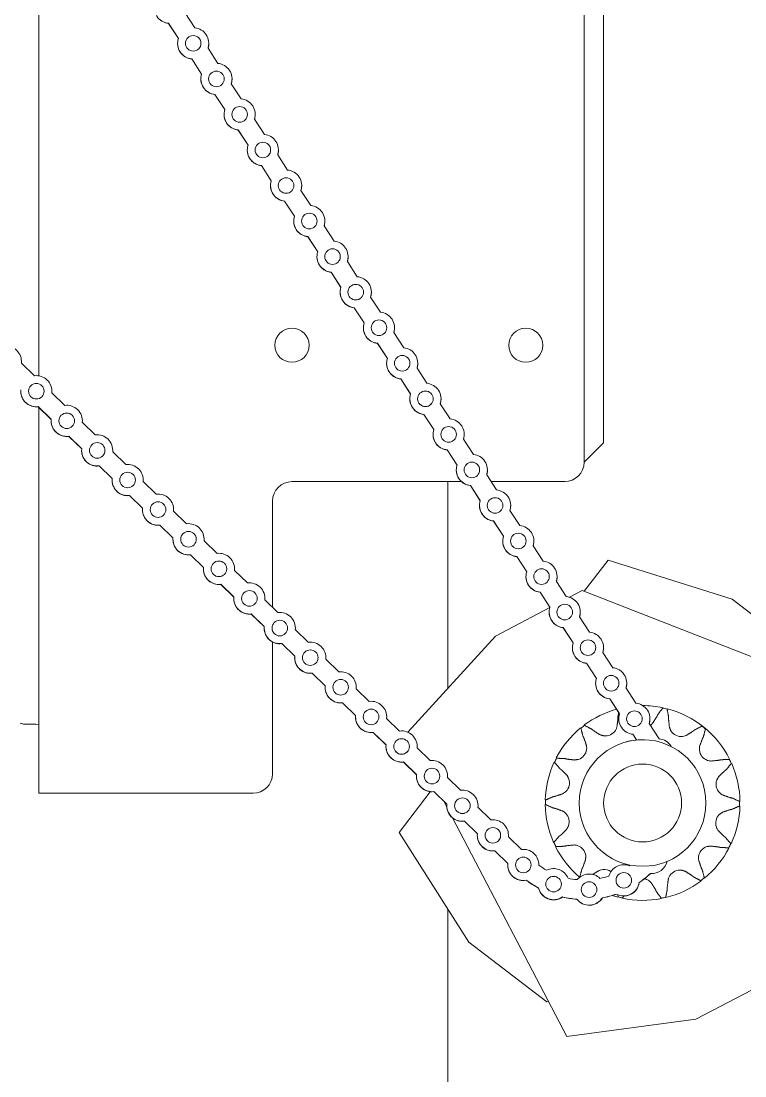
# Model space of a CAD drawing. Header units: inches. Extents: x 2.44 to 11.38, y 7.22 to 15.51.
# Drawn here: x 5.199 to 7.522, y 9.993 to 13.378 of the extents above; entities that cross this region are included whole.
import ezdxf

# ---------------------------------------------------------------- set-up
doc = ezdxf.new("R2010")
doc.units = ezdxf.units.IN
doc.header["$MEASUREMENT"] = 0

msp = doc.modelspace()

# ---------------------------------------------------------------- linework, layer by layer
at = {"color": 7, "linetype": 'Continuous', "lineweight": 15}
for p, q in [((7.0059, 14.08777), (7.0059, 11.96277)), ((7.0684, 12.02527), (7.0684, 14.02527)), ((7.0684, 12.02527), (7.0684, 14.02527)), ((5.2559, 12.23983), (5.2559, 13.97847)), ((5.75623, 13.35644), (5.72441, 13.40516)), ((5.70391, 13.32227), (5.67209, 13.37098)), ((5.67209, 13.37091), (5.67209, 13.37098)), ((5.70389, 13.32222), (5.67209, 13.37091)), ((5.70385, 13.32211), (5.67209, 13.37075)), ((5.70384, 13.32206), (5.67209, 13.37068)), ((5.83074, 13.24237), (5.79892, 13.29109)), ((5.77842, 13.20819), (5.74659, 13.25691)), ((5.74659, 13.25684), (5.74659, 13.25691)), ((5.7784, 13.20815), (5.74659, 13.25684)), ((5.77836, 13.20804), (5.74659, 13.25667)), ((5.77835, 13.20799), (5.74659, 13.25661)), ((5.90525, 13.1283), (5.87343, 13.17702)), ((5.85292, 13.09412), (5.8211, 13.14284)), ((5.8211, 13.14277), (5.8211, 13.14284)), ((5.85291, 13.09408), (5.8211, 13.14277)), ((5.85287, 13.09396), (5.8211, 13.1426)), ((5.85286, 13.09392), (5.8211, 13.14253)), ((5.97976, 13.01423), (5.94794, 13.06295)), ((5.92743, 12.98005), (5.89561, 13.02877)), ((5.89561, 13.0287), (5.89561, 13.02877)), ((5.92742, 12.98001), (5.89561, 13.0287)), ((5.92738, 12.97989), (5.89561, 13.02853)), ((5.92737, 12.97985), (5.89561, 13.02846)), ((6.05427, 12.90016), (6.02245, 12.94887)), ((6.00194, 12.86598), (5.97012, 12.9147)), ((5.97012, 12.91463), (5.97012, 12.9147)), ((6.00193, 12.86593), (5.97012, 12.91463)), ((6.00189, 12.86582), (5.97012, 12.91446)), ((6.00188, 12.86578), (5.97012, 12.91439)), ((6.12878, 12.78609), (6.09696, 12.8348)), ((6.07645, 12.75191), (6.04463, 12.80062)), ((6.04463, 12.80056), (6.04463, 12.80062)), ((6.07644, 12.75186), (6.04463, 12.80056)), ((6.0764, 12.75175), (6.04463, 12.80039)), ((6.07639, 12.75171), (6.04463, 12.80032)), ((6.20329, 12.67201), (6.17147, 12.72073)), ((6.15096, 12.63784), (6.11914, 12.68655)), ((6.11914, 12.68648), (6.11914, 12.68655)), ((6.15095, 12.63779), (6.11914, 12.68648)), ((6.15091, 12.63768), (6.11914, 12.68632)), ((6.1509, 12.63763), (6.11914, 12.68625)), ((6.2778, 12.55794), (6.24598, 12.60666)), ((6.22547, 12.52376), (6.19365, 12.57248)), ((6.19365, 12.57241), (6.19365, 12.57248)), ((6.22546, 12.52372), (6.19365, 12.57241)), ((6.22542, 12.52361), (6.19365, 12.57224)), ((6.22541, 12.52356), (6.19365, 12.57218)), ((6.35231, 12.44387), (6.32049, 12.49259)), ((6.29998, 12.40969), (6.26816, 12.45841)), ((6.26816, 12.45834), (6.26816, 12.45841)), ((6.29997, 12.40965), (6.26816, 12.45834)), ((6.29993, 12.40954), (6.26816, 12.45817)), ((6.29992, 12.40949), (6.26816, 12.45811)), ((6.42682, 12.3298), (6.395, 12.37852)), ((6.37449, 12.29562), (6.34267, 12.34434)), ((6.34267, 12.34427), (6.34267, 12.34434)), ((6.37448, 12.29558), (6.34267, 12.34427)), ((6.37444, 12.29546), (6.34267, 12.3441)), ((6.37442, 12.29542), (6.34267, 12.34403)), ((5.20014, 12.28065), (5.24185, 12.24007)), ((5.20017, 12.28062), (5.20037, 12.28516)), ((6.50133, 12.21573), (6.46951, 12.26444)), ((6.449, 12.18155), (6.41718, 12.23027)), ((6.41718, 12.2302), (6.41718, 12.23027)), ((6.44899, 12.18151), (6.41718, 12.2302)), ((6.44895, 12.18139), (6.41718, 12.23003)), ((6.44893, 12.18135), (6.41718, 12.22996)), ((5.2978, 12.18564), (5.33951, 12.14507)), ((5.29781, 12.1854), (5.29803, 12.19015)), ((5.25422, 12.14084), (5.29593, 12.10027)), ((5.25422, 12.14077), (5.25422, 12.14084)), ((5.25422, 12.14077), (5.29592, 12.10021)), ((5.25422, 12.14061), (5.2959, 12.10005)), ((5.25422, 12.14054), (5.2959, 12.09999)), ((5.2559, 10.90027), (5.2559, 12.1389)), ((6.57584, 12.10166), (6.54402, 12.15037)), ((5.39546, 12.09063), (5.43717, 12.05006)), ((5.39549, 12.09061), (5.39569, 12.09515)), ((6.52351, 12.06748), (6.49169, 12.11619)), ((6.49169, 12.11613), (6.49169, 12.11619)), ((6.52349, 12.06743), (6.49169, 12.11613)), ((6.52346, 12.06732), (6.49169, 12.11596)), ((6.52344, 12.06728), (6.49169, 12.11589)), ((6.5099, 12.08801), (6.5099, 12.08777)), ((5.35188, 12.04583), (5.39359, 12.00526)), ((5.35188, 12.04577), (5.35188, 12.04583)), ((5.35188, 12.04577), (5.39358, 12.0052)), ((5.35188, 12.0456), (5.39356, 12.00504)), ((5.35188, 12.04553), (5.39356, 12.00498)), ((6.65035, 11.98759), (6.61853, 12.0363)), ((7.0059, 11.96277), (7.0684, 12.02527)), ((7.0059, 11.96277), (7.0684, 12.02527)), ((5.49312, 11.99562), (5.53483, 11.95505)), ((5.49313, 11.99538), (5.49335, 12.00014)), ((6.59802, 11.95341), (6.5662, 12.00212)), ((6.5662, 12.00206), (6.5662, 12.00212)), ((6.598, 11.95336), (6.5662, 12.00206)), ((6.59797, 11.95325), (6.5662, 12.00189)), ((6.59795, 11.9532), (6.5662, 12.00182)), ((5.44954, 11.95083), (5.49124, 11.91025)), ((5.44954, 11.95076), (5.44954, 11.95083)), ((5.44954, 11.95076), (5.49124, 11.91019)), ((5.44954, 11.95059), (5.49122, 11.91003)), ((5.44954, 11.95052), (5.49122, 11.90997)), ((6.72485, 11.87351), (6.69303, 11.92223)), ((5.59078, 11.90062), (5.63249, 11.86004)), ((5.59081, 11.90059), (5.59101, 11.90513)), ((6.61217, 11.90027), (6.0684, 11.90027)), ((6.5684, 11.90027), (6.5684, 11.23747)), ((6.67253, 11.83934), (6.64071, 11.88805)), ((6.64071, 11.88798), (6.64071, 11.88805)), ((6.67251, 11.83929), (6.64071, 11.88798)), ((6.67248, 11.83918), (6.64071, 11.88782)), ((6.67246, 11.83913), (6.64071, 11.88775)), ((6.9434, 11.90027), (6.70738, 11.90027)), ((5.5472, 11.85582), (5.5889, 11.81524)), ((5.5472, 11.85575), (5.5472, 11.85582)), ((5.5472, 11.85575), (5.5889, 11.81518)), ((5.5472, 11.85558), (5.58888, 11.81503)), ((5.5472, 11.85551), (5.58888, 11.81496)), ((6.0059, 11.83777), (6.0059, 11.49676)), ((5.68844, 11.80561), (5.73015, 11.76503)), ((5.68847, 11.80558), (5.68867, 11.81012)), ((6.79936, 11.75944), (6.76754, 11.80816)), ((5.64486, 11.76081), (5.68656, 11.72023)), ((5.64486, 11.76074), (5.64486, 11.76081)), ((5.64486, 11.76074), (5.68656, 11.72017)), ((5.64486, 11.76057), (5.68654, 11.72002)), ((5.64486, 11.76051), (5.68654, 11.71996)), ((6.74704, 11.72526), (6.71522, 11.77398)), ((6.71522, 11.77391), (6.71522, 11.77398)), ((6.74702, 11.72522), (6.71522, 11.77391)), ((6.74699, 11.72511), (6.71522, 11.77374)), ((6.74697, 11.72506), (6.71522, 11.77368)), ((5.78613, 11.71057), (5.78633, 11.71511)), ((5.7861, 11.7106), (5.82781, 11.67002)), ((6.87387, 11.64537), (6.84205, 11.69409)), ((5.74252, 11.6658), (5.78422, 11.62523)), ((5.74252, 11.66573), (5.74252, 11.6658)), ((5.74252, 11.66573), (5.78422, 11.62516)), ((5.74252, 11.66557), (5.7842, 11.62501)), ((5.74252, 11.6655), (5.7842, 11.62495)), ((6.82155, 11.61119), (6.78973, 11.65991)), ((6.78973, 11.65984), (6.78973, 11.65991)), ((6.82153, 11.61115), (6.78973, 11.65984)), ((6.8215, 11.61104), (6.78973, 11.65967)), ((6.82148, 11.61099), (6.78973, 11.6596)), ((7.0826, 11.64851), (7.00582, 11.54848)), ((7.48094, 11.52286), (7.0826, 11.64851)), ((5.88376, 11.61559), (5.92547, 11.57502)), ((5.88379, 11.61557), (5.88399, 11.62011)), ((6.94838, 11.5313), (6.91656, 11.58002)), ((5.84018, 11.57079), (5.88188, 11.53022)), ((5.84018, 11.57073), (5.84018, 11.57079)), ((5.84018, 11.57073), (5.88188, 11.53016)), ((5.84018, 11.57056), (5.88186, 11.53)), ((5.84018, 11.57049), (5.88186, 11.52994)), ((6.89606, 11.49712), (6.86424, 11.54584)), ((6.86424, 11.54577), (6.86424, 11.54584)), ((6.89604, 11.49708), (6.86424, 11.54577)), ((6.89601, 11.49696), (6.86424, 11.5456)), ((6.89599, 11.49692), (6.86424, 11.54553)), ((6.99994, 11.55079), (6.95868, 11.52919)), ((7.6486, 11.29694), (6.99994, 11.55079)), ((5.98142, 11.52058), (6.02313, 11.48001)), ((5.98144, 11.52056), (5.98165, 11.5251)), ((7.73062, 11.33122), (7.48094, 11.52286)), ((5.93784, 11.47578), (5.97954, 11.43521)), ((5.93784, 11.47572), (5.93784, 11.47578)), ((5.93784, 11.47572), (5.97954, 11.43515)), ((5.93784, 11.47555), (5.97952, 11.43499)), ((5.93784, 11.47548), (5.97952, 11.43493)), ((6.89579, 11.49627), (6.72108, 11.40483)), ((7.02289, 11.41723), (6.99107, 11.46594)), ((6.07908, 11.42557), (6.12079, 11.385)), ((6.0791, 11.42555), (6.07931, 11.43009)), ((6.97057, 11.38305), (6.93875, 11.43177)), ((6.93875, 11.4317), (6.93875, 11.43177)), ((6.97055, 11.383), (6.93875, 11.4317)), ((6.97051, 11.38289), (6.93875, 11.43153)), ((6.9705, 11.38285), (6.93875, 11.43146)), ((6.0059, 11.38591), (6.0059, 10.96277)), ((6.0355, 11.38078), (6.0772, 11.3402)), ((6.0355, 11.38071), (6.0355, 11.38078)), ((6.0355, 11.38071), (6.0772, 11.34014)), ((6.0355, 11.38054), (6.07718, 11.33999)), ((6.0355, 11.38047), (6.07718, 11.33992)), ((6.72108, 11.40483), (6.43964, 11.09632)), ((7.0974, 11.30316), (7.06558, 11.35187)), ((6.17674, 11.33057), (6.21845, 11.28999)), ((6.17676, 11.33054), (6.17697, 11.33508)), ((7.04508, 11.26898), (7.01326, 11.31769)), ((7.01326, 11.31763), (7.01326, 11.31769)), ((7.04506, 11.26893), (7.01326, 11.31763)), ((7.04502, 11.26882), (7.01326, 11.31746)), ((7.04501, 11.26878), (7.01326, 11.31739)), ((6.13316, 11.28577), (6.17486, 11.24519)), ((6.13316, 11.2857), (6.13316, 11.28577)), ((6.13316, 11.2857), (6.17486, 11.24513)), ((6.13316, 11.28553), (6.17484, 11.24498)), ((6.13316, 11.28546), (6.17484, 11.24492)), ((6.27442, 11.23553), (6.27463, 11.24007)), ((7.17191, 11.18909), (7.14009, 11.2378)), ((6.2744, 11.23556), (6.31611, 11.19498)), ((7.11958, 11.15491), (7.08776, 11.20362)), ((7.08776, 11.20355), (7.08776, 11.20362)), ((7.11957, 11.15486), (7.08776, 11.20355)), ((6.23082, 11.19076), (6.27252, 11.15019)), ((6.23082, 11.19069), (6.23082, 11.19076)), ((6.23082, 11.19069), (6.27252, 11.15012)), ((6.23082, 11.19052), (6.2725, 11.14997)), ((6.23082, 11.19046), (6.2725, 11.14991)), ((7.11678, 11.15897), (7.08776, 11.20339)), ((7.11676, 11.15892), (7.08776, 11.20332)), ((6.37206, 11.14031), (6.37229, 11.14506)), ((6.37206, 11.14055), (6.41376, 11.09998)), ((7.24642, 11.07501), (7.2146, 11.12373)), ((6.32848, 11.09575), (6.37018, 11.05518)), ((6.32848, 11.09568), (6.32848, 11.09575)), ((6.32848, 11.09568), (6.37018, 11.05512)), ((6.32848, 11.09552), (6.37016, 11.05496)), ((6.32848, 11.09545), (6.37016, 11.0549)), ((7.17424, 11.07123), (7.16227, 11.08955)), ((7.16227, 11.08948), (7.16227, 11.08955)), ((7.1742, 11.07123), (7.16227, 11.08948)), ((6.46972, 11.04554), (6.51142, 11.00497)), ((6.46974, 11.04552), (6.46995, 11.05006)), ((6.42614, 11.00074), (6.46784, 10.96017)), ((6.42614, 11.00068), (6.42614, 11.00074)), ((6.42614, 11.00068), (6.46784, 10.96011)), ((6.42614, 11.00051), (6.46782, 10.95995)), ((6.42614, 11.00044), (6.46782, 10.95989)), ((6.56738, 10.95029), (6.56761, 10.95505)), ((6.56738, 10.95053), (6.60908, 10.90996)), ((5.4109, 10.90027), (5.2559, 10.90027)), ((5.9434, 10.90027), (5.4109, 10.90027)), ((6.5122, 10.90534), (6.41177, 10.77448)), ((6.5238, 10.90574), (6.5655, 10.86516)), ((6.5238, 10.90567), (6.5238, 10.90574)), ((6.5238, 10.90567), (6.5655, 10.8651)), ((6.5238, 10.9055), (6.56548, 10.86494)), ((6.5238, 10.90543), (6.56548, 10.86488)), ((6.55569, 10.8744), (6.56545, 10.85575)), ((6.66504, 10.85553), (6.70674, 10.81495)), ((6.66506, 10.8555), (6.66527, 10.86004)), ((6.58335, 10.82155), (6.9505, 10.12009)), ((6.62146, 10.81073), (6.66316, 10.77015)), ((6.62146, 10.81066), (6.62146, 10.81073)), ((6.62146, 10.81066), (6.66316, 10.77009)), ((6.62146, 10.81049), (6.66314, 10.76994)), ((6.62146, 10.81042), (6.66314, 10.76987)), ((6.41177, 10.77448), (6.63615, 10.42218)), ((6.76272, 10.76049), (6.76293, 10.76503)), ((6.7627, 10.76052), (6.8044, 10.71994)), ((6.71912, 10.71572), (6.76082, 10.67514)), ((6.71912, 10.71565), (6.71912, 10.71572)), ((6.71912, 10.71565), (6.76082, 10.67508)), ((6.71912, 10.71548), (6.7608, 10.67493)), ((6.71912, 10.71542), (6.7608, 10.67487)), ((6.86058, 10.66884), (6.86059, 10.67002)), ((7.15049, 10.66777), (7.1534, 10.66987)), ((7.22263, 10.66782), (7.22163, 10.66786)), ((7.2189, 10.64299), (7.2189, 10.64292)), ((6.82012, 10.62118), (6.82012, 10.62124)), ((6.85942, 10.59632), (6.85942, 10.59626)), ((7.18255, 10.61388), (7.18255, 10.61395)), ((6.9363, 10.56744), (6.9363, 10.56751)), ((6.9823, 10.56046), (6.9823, 10.56039)), ((7.06429, 10.56486), (7.06429, 10.56493)), ((7.11436, 10.56668), (7.09521, 10.57234)), ((7.10925, 10.57694), (7.10925, 10.57687)), ((6.5684, 10.52855), (6.5684, 9.71277)), ((6.63615, 10.42218), (6.88584, 10.23054)), ((7.3645, 10.17553), (7.64336, 10.32149)), ((6.88584, 10.23054), (6.89203, 10.2318)), ((6.9505, 10.12009), (7.3645, 10.17553))]:
    msp.add_line(p, q, dxfattribs=at)
at = {"color": 7, "linetype": 'Continuous', "lineweight": 15, "flags": 128}
for points in [[(5.80141, 13.30637), (5.79964, 13.29317), (5.79899, 13.29099)], [(5.87592, 13.1923), (5.87415, 13.1791), (5.87345, 13.17676)], [(5.95043, 13.07823), (5.94866, 13.06503), (5.94796, 13.06269)], [(6.02494, 12.96416), (6.02317, 12.95095), (6.02246, 12.94862)], [(6.09945, 12.85009), (6.09768, 12.83688), (6.09697, 12.83454)], [(6.17396, 12.73602), (6.17219, 12.72281), (6.17153, 12.72063)], [(6.24847, 12.62194), (6.2467, 12.60874), (6.24604, 12.60656)], [(6.32298, 12.50787), (6.3212, 12.49467), (6.32055, 12.49249)], [(6.39749, 12.3938), (6.39571, 12.3806), (6.39501, 12.37826)], [(6.472, 12.27973), (6.47022, 12.26653), (6.46952, 12.26419)], [(6.54651, 12.16566), (6.54473, 12.15245), (6.54408, 12.15027)], [(6.62102, 12.05159), (6.61924, 12.03838), (6.61859, 12.0362)], [(6.69553, 11.93751), (6.69375, 11.92431), (6.6931, 11.92213)], [(6.77004, 11.82344), (6.76826, 11.81024), (6.76761, 11.80806)], [(6.84455, 11.70937), (6.84277, 11.69617), (6.84207, 11.69383)], [(6.91906, 11.5953), (6.91728, 11.5821), (6.91658, 11.57976)], [(6.99356, 11.48123), (6.99179, 11.46802), (6.99109, 11.46569)], [(7.06807, 11.36716), (7.0663, 11.35395), (7.0656, 11.35161)], [(7.14258, 11.25309), (7.14081, 11.23988), (7.14016, 11.2377)], [(7.21709, 11.13901), (7.21532, 11.12581), (7.21467, 11.12363)], [(6.82012, 10.62101), (6.8419, 10.60618), (6.85942, 10.59609)], [(6.82012, 10.62094), (6.8419, 10.60611), (6.85942, 10.59602)], [(7.18255, 10.61371), (7.19154, 10.62009), (7.19943, 10.6261)], [(7.18255, 10.61364), (7.19154, 10.62002), (7.1995, 10.62609)], [(6.9363, 10.56727), (6.9683, 10.56163), (6.9823, 10.56022)], [(6.9363, 10.5672), (6.9683, 10.56156), (6.9823, 10.56016)]]:
    msp.add_lwpolyline(points, dxfattribs=at)
at = {"color": 7, "linetype": 'Continuous', "lineweight": 15}
for centre, radius in [((5.75141, 13.30671), 0.025), ((5.82592, 13.19264), 0.025), ((5.90043, 13.07857), 0.025), ((5.97494, 12.9645), 0.025), ((6.04945, 12.85042), 0.025), ((6.12396, 12.73635), 0.025), ((6.19847, 12.62228), 0.025), ((6.27298, 12.50821), 0.025), ((6.0684, 12.33777), 0.05469), ((6.0684, 12.33777), 0.05469), ((6.34749, 12.39414), 0.025), ((6.8184, 12.33777), 0.05469), ((6.8184, 12.33777), 0.05469), ((6.422, 12.28007), 0.025), ((5.24803, 12.19049), 0.025), ((6.49651, 12.166), 0.025), ((5.34569, 12.09548), 0.025), ((6.57102, 12.05192), 0.025), ((5.44335, 12.00048), 0.025), ((6.64553, 11.93785), 0.025), ((5.54101, 11.90547), 0.025), ((6.72004, 11.82378), 0.025), ((5.63867, 11.81046), 0.025), ((5.73633, 11.71545), 0.025), ((6.79455, 11.70971), 0.025), ((5.83399, 11.62044), 0.025), ((6.86905, 11.59564), 0.025), ((5.93165, 11.52543), 0.025), ((6.94356, 11.48157), 0.025), ((6.02931, 11.43043), 0.025), ((7.01807, 11.36749), 0.025), ((6.12697, 11.33542), 0.025), ((7.09258, 11.25342), 0.025), ((6.22463, 11.24041), 0.025), ((6.32229, 11.1454), 0.025), ((7.16709, 11.13935), 0.025), ((6.41995, 11.05039), 0.025), ((7.1934, 10.86902), 0.20313), ((6.51761, 10.95538), 0.025), ((7.1934, 10.86902), 0.125), ((7.1934, 10.86902), 0.125), ((6.61527, 10.86038), 0.025), ((6.71293, 10.76537), 0.025), ((6.81059, 10.67036), 0.025), ((6.90788, 10.60867), 0.025), ((7.13304, 10.62095), 0.025), ((7.02174, 10.59122), 0.025)]:
    msp.add_circle(centre, radius, dxfattribs=at)
for centre, radius, start, end in [((5.6769, 13.42075), 0.05, 161.83396, 264.46971), ((5.6769, 13.42045), 0.05, 219.47018, 264.65899), ((5.75141, 13.30668), 0.05, 341.83396, 84.46971), ((5.75141, 13.30668), 0.05, 161.83396, 264.46971), ((5.75141, 13.30637), 0.05, 180.00001, 219.47017), ((5.75141, 13.30668), 0.025, 180.00014, 359.99986), ((5.75141, 13.30637), 0.05, 219.47018, 264.65899), ((5.82592, 13.19261), 0.05, 341.83396, 84.46971), ((5.82592, 13.19261), 0.05, 161.83396, 264.46971), ((5.82592, 13.1923), 0.05, 180.00001, 219.47017), ((5.82592, 13.19261), 0.025, 180.00014, 359.99986), ((5.82592, 13.1923), 0.05, 219.47018, 264.65899), ((5.90043, 13.07853), 0.05, 341.83396, 84.46971), ((5.90043, 13.07853), 0.05, 161.83396, 264.46971), ((5.90043, 13.07823), 0.05, 180.00001, 219.47017), ((5.90043, 13.07853), 0.025, 180.00014, 359.99986), ((5.90043, 13.07823), 0.05, 219.47018, 264.65899), ((5.97494, 12.96446), 0.05, 341.83396, 84.46971), ((5.97494, 12.96446), 0.05, 161.83396, 264.46971), ((5.97494, 12.96416), 0.05, 180.00001, 219.47017), ((5.97494, 12.96446), 0.025, 180.00014, 359.99986), ((5.97494, 12.96416), 0.05, 219.47018, 264.65899), ((6.04945, 12.85039), 0.05, 341.83396, 84.46971), ((6.04945, 12.85039), 0.05, 161.83396, 264.46971), ((6.04945, 12.85009), 0.05, 180.00001, 219.47017), ((6.04945, 12.85039), 0.025, 180.00014, 359.99986), ((6.04945, 12.85009), 0.05, 219.47018, 264.65899), ((6.12396, 12.73632), 0.05, 341.83396, 84.46971), ((6.12396, 12.73632), 0.05, 161.83396, 264.46971), ((6.12396, 12.73602), 0.05, 180.00001, 219.47017), ((6.12396, 12.73632), 0.025, 180.00014, 359.99986), ((6.12396, 12.73602), 0.05, 219.47018, 264.65899), ((6.19847, 12.62225), 0.05, 341.83396, 84.46971), ((6.19847, 12.62225), 0.05, 161.83396, 264.46971), ((6.19847, 12.62194), 0.05, 180.00001, 219.47017), ((6.19847, 12.62225), 0.025, 180.00014, 359.99986), ((6.19847, 12.62194), 0.05, 219.47018, 264.65899), ((6.27298, 12.50818), 0.05, 341.83396, 84.46971), ((6.27298, 12.50818), 0.05, 161.83396, 264.46971), ((6.27298, 12.50787), 0.05, 180.00001, 219.47017), ((6.27298, 12.50818), 0.025, 180.00014, 359.99986), ((6.27298, 12.50787), 0.05, 219.47018, 264.65899), ((6.34749, 12.3941), 0.05, 341.83396, 84.46971), ((6.34749, 12.3941), 0.05, 161.83396, 264.46971), ((6.34749, 12.3938), 0.05, 180.00001, 219.47017), ((6.34749, 12.3941), 0.025, 180.00014, 359.99986), ((6.34749, 12.3938), 0.05, 219.47018, 264.65899), ((5.15037, 12.28547), 0.05, 354.47066, 97.10628), ((6.422, 12.28003), 0.05, 341.83396, 84.46971), ((6.422, 12.28003), 0.05, 161.83396, 264.46971), ((6.422, 12.27973), 0.05, 180.00001, 219.47017), ((6.422, 12.28003), 0.025, 180.00014, 359.99986), ((5.24803, 12.19046), 0.05, 354.47066, 97.10628), ((6.422, 12.27973), 0.05, 219.47018, 264.65899), ((5.24803, 12.19046), 0.05, 174.47066, 277.10628), ((5.24803, 12.19015), 0.05, 180.00012, 277.35442), ((5.24803, 12.19046), 0.025, 180.00015, 359.99985), ((6.49651, 12.16596), 0.05, 341.83396, 84.46971), ((6.49651, 12.16596), 0.05, 161.83396, 264.46971), ((6.49651, 12.16566), 0.05, 180.00001, 219.47017), ((6.49651, 12.16596), 0.025, 180.00014, 359.99986), ((5.34569, 12.09545), 0.05, 354.47066, 97.10628), ((6.49651, 12.16566), 0.05, 219.47018, 264.65899), ((5.34569, 12.09545), 0.05, 174.47066, 277.10628), ((5.34569, 12.09515), 0.05, 180.00012, 277.35442), ((5.34569, 12.09545), 0.025, 180.00015, 359.99985), ((6.57102, 12.05189), 0.05, 341.83396, 84.46971), ((5.44335, 12.00044), 0.05, 354.47066, 97.10628), ((6.57102, 12.05189), 0.05, 161.83396, 264.46971), ((6.57102, 12.05159), 0.05, 180.00001, 219.47017), ((6.57102, 12.05189), 0.025, 180.00014, 359.99986), ((6.57102, 12.05159), 0.05, 219.47018, 264.65899), ((5.44335, 12.00044), 0.05, 174.47066, 277.10628), ((5.44335, 12.00014), 0.05, 180.00012, 277.35442), ((5.44335, 12.00044), 0.025, 180.00015, 359.99985), ((6.64553, 11.93782), 0.05, 341.83396, 84.46971), ((5.54101, 11.90543), 0.05, 354.47066, 97.10628), ((6.64553, 11.93782), 0.05, 161.83396, 264.46971), ((6.9434, 11.96277), 0.0625, 270, 0), ((6.64553, 11.93751), 0.05, 180.00001, 219.47017), ((6.64553, 11.93782), 0.025, 180.00014, 359.99986), ((5.54101, 11.90543), 0.05, 174.47066, 277.10628), ((5.54101, 11.90513), 0.05, 180.00012, 277.10627), ((5.54101, 11.90543), 0.025, 180.00015, 359.99985), ((6.0684, 11.83777), 0.0625, 90, 180), ((6.64553, 11.93752), 0.05, 219.47018, 264.65899), ((5.63867, 11.81043), 0.05, 354.47066, 97.10628), ((6.72004, 11.82375), 0.05, 341.83396, 84.46971), ((5.63867, 11.81043), 0.05, 174.47066, 277.10628), ((6.72004, 11.82375), 0.05, 161.83396, 264.46971), ((6.72004, 11.82344), 0.05, 180.00001, 219.47017), ((6.72004, 11.82375), 0.025, 180.00014, 359.99986), ((5.63867, 11.81012), 0.05, 180.00012, 277.35442), ((5.63867, 11.81043), 0.025, 180.00015, 359.99985), ((6.72004, 11.82344), 0.05, 219.47018, 264.65899), ((5.73633, 11.71542), 0.05, 354.47066, 97.10628), ((6.79455, 11.70968), 0.05, 341.83396, 84.46971), ((5.73633, 11.71542), 0.05, 174.47066, 277.10628), ((5.73633, 11.71511), 0.05, 180.00012, 277.10627), ((5.73633, 11.71542), 0.025, 180.00015, 359.99985), ((6.79455, 11.70968), 0.05, 161.83396, 264.46971), ((6.79455, 11.70937), 0.05, 180.00001, 219.47017), ((6.79455, 11.70937), 0.05, 219.47018, 264.65899), ((6.79455, 11.70968), 0.025, 180.00014, 359.99986), ((5.83399, 11.62041), 0.05, 354.47066, 97.10628), ((6.86906, 11.5956), 0.05, 341.83396, 84.46971), ((5.83399, 11.62041), 0.05, 174.47066, 277.10628), ((5.83399, 11.62011), 0.05, 180.00012, 277.35442), ((5.83399, 11.62041), 0.025, 180.00015, 359.99985), ((6.86905, 11.5956), 0.05, 161.83396, 264.46971), ((6.86905, 11.5953), 0.05, 180.00001, 219.47017), ((6.86905, 11.5956), 0.025, 180.00014, 359.99986), ((5.93165, 11.5254), 0.05, 354.47066, 97.10628), ((6.86905, 11.5953), 0.05, 219.47018, 264.65899), ((5.93165, 11.5254), 0.05, 174.47066, 277.10628), ((5.93165, 11.5251), 0.05, 180.00012, 277.35442), ((5.93165, 11.5254), 0.025, 180.00015, 359.99985), ((6.94356, 11.48153), 0.05, 341.83396, 84.46971), ((6.02931, 11.43039), 0.05, 354.47066, 97.10628), ((6.94356, 11.48153), 0.05, 161.83396, 264.46971), ((6.94356, 11.48123), 0.05, 180.00001, 219.47017), ((6.94356, 11.48153), 0.025, 180.00014, 359.99986), ((6.94356, 11.48123), 0.05, 219.47018, 264.65899), ((6.02931, 11.43039), 0.05, 174.47066, 277.10628), ((6.02931, 11.43009), 0.05, 180.00012, 277.35442), ((6.02931, 11.43039), 0.025, 180.00015, 359.99985), ((7.01807, 11.36746), 0.05, 341.83396, 84.46971), ((6.12697, 11.33538), 0.05, 354.47066, 97.10628), ((7.01807, 11.36746), 0.05, 161.83396, 264.46971), ((6.12697, 11.33538), 0.05, 174.47066, 277.10628), ((7.01807, 11.36716), 0.05, 180.00001, 219.47017), ((7.01807, 11.36746), 0.025, 180.00014, 359.99986), ((6.12697, 11.33508), 0.05, 180.00012, 277.35442), ((6.12697, 11.33538), 0.025, 180.00015, 359.99985), ((7.01807, 11.36716), 0.05, 219.47018, 264.65899), ((6.22463, 11.24038), 0.05, 354.47066, 97.10628), ((7.09258, 11.25339), 0.05, 341.83396, 84.46971), ((6.22463, 11.24038), 0.05, 174.47066, 277.10628), ((6.22463, 11.24007), 0.05, 180.00012, 277.35442), ((6.22463, 11.24038), 0.025, 180.00015, 359.99985), ((7.09258, 11.25339), 0.05, 161.83396, 264.46971), ((7.09258, 11.25309), 0.05, 180.00001, 219.47017), ((7.09258, 11.25339), 0.025, 180.00014, 359.99986), ((7.09258, 11.25309), 0.05, 219.47018, 264.65899), ((6.32229, 11.14537), 0.05, 354.47066, 97.10628), ((7.1934, 10.86902), 0.3125, 105.5494, 126.77166), ((7.16709, 11.13932), 0.05, 341.83396, 84.46971), ((7.1934, 10.86902), 0.3125, 78.07688, 89.90618), ((7.1934, 10.86902), 0.31133, 75.37002, 78.04606), ((7.1934, 10.86902), 0.3125, 26.69772, 75.3446), ((6.32229, 11.14537), 0.05, 174.47066, 277.10628), ((6.32229, 11.14506), 0.05, 180.00012, 277.35442), ((6.32229, 11.14537), 0.025, 180.00015, 359.99985), ((7.16709, 11.13932), 0.05, 161.83396, 264.46971), ((7.16709, 11.13932), 0.025, 180.00014, 359.99986), ((5.22423, 8.02085), 3.10074, 89.41466, 90.14293), ((7.1934, 10.86902), 0.3125, 129.51718, 152.46576), ((7.1934, 10.86902), 0.31133, 126.79859, 129.47463), ((7.07346, 11.12299), 0.03882, 263.21964, 327.33929), ((7.1934, 10.86902), 0.31133, 49.65573, 52.33177), ((6.41995, 11.05036), 0.05, 354.47066, 97.10628), ((7.2416, 11.02525), 0.05, 30.21445, 84.46962), ((7.31719, 11.12114), 0.03882, 211.79107, 275.91071), ((6.41995, 11.05036), 0.05, 174.47066, 277.10628), ((6.41995, 11.05006), 0.05, 180.00012, 277.35442), ((6.41995, 11.05036), 0.025, 180.00015, 359.99985), ((6.97514, 11.0458), 0.03882, 288.93393, 353.05357), ((7.41432, 11.04246), 0.03882, 186.07679, 250.19643), ((6.51761, 10.95535), 0.05, 354.47066, 97.10628), ((7.1934, 10.86902), 0.31133, 152.51287, 155.18891), ((7.1934, 10.86902), 0.31133, 23.94144, 26.61748), ((7.1934, 10.86902), 0.3125, 155.20474, 178.18157), ((7.1934, 10.86902), 0.3125, 0.92459, 23.88653), ((5.9434, 10.96277), 0.0625, 270, 0), ((6.51761, 10.95535), 0.05, 174.47066, 277.10628), ((6.51761, 10.95505), 0.05, 180.00012, 277.35442), ((6.51761, 10.95535), 0.025, 180.00015, 359.99985), ((6.92005, 10.93359), 0.03882, 314.64821, 18.76786), ((7.4677, 10.92944), 0.03882, 160.3625, 224.48214), ((6.61527, 10.86034), 0.05, 354.47066, 97.10628), ((6.61527, 10.86034), 0.05, 174.47066, 277.10628), ((7.1934, 10.86902), 0.31133, 178.22716, 180.9032), ((7.1934, 10.86902), 0.31133, 358.22716, 0.9032), ((6.61527, 10.86004), 0.05, 180.00012, 277.35442), ((6.61527, 10.86034), 0.025, 180.00015, 359.99985), ((7.1934, 10.86902), 0.3125, 180.92164, 203.92278), ((6.91911, 10.8086), 0.03882, 340.3625, 44.48214), ((7.46675, 10.80444), 0.03882, 134.64821, 198.76786), ((7.1934, 10.86902), 0.3125, 335.19169, 358.18762), ((6.71293, 10.76533), 0.05, 354.47066, 97.10628), ((6.71293, 10.76533), 0.05, 174.47066, 277.10628), ((6.71293, 10.76503), 0.05, 180.00012, 277.35442), ((6.71293, 10.76533), 0.025, 180.00015, 359.99985), ((7.1934, 10.86902), 0.31133, 203.94144, 206.61748), ((6.97249, 10.69557), 0.03882, 6.07679, 70.19643), ((7.1934, 10.86902), 0.31133, 332.51287, 335.18891), ((6.81059, 10.67033), 0.05, 358.57269, 97.10627), ((7.1934, 10.86902), 0.3125, 206.6636, 229.59237), ((7.41166, 10.69223), 0.03882, 108.93393, 173.05357), ((7.1934, 10.86902), 0.3125, 309.51029, 332.46367), ((6.81059, 10.67033), 0.05, 174.47067, 280.98514), ((6.81059, 10.67002), 0.05, 180.00012, 280.98514), ((6.81059, 10.67033), 0.025, 180.00015, 359.99985), ((7.00645, 10.87165), 0.24963, 234.24181, 241.00178), ((7.13304, 10.62092), 0.05, 69.57257, 164.00399), ((7.22304, 10.69282), 0.05, 265.25828, 347.45207), ((6.90788, 10.60864), 0.05, 22.23941, 116.67079), ((7.02174, 10.59119), 0.05, 45.90604, 140.33734), ((7.00645, 10.87165), 0.24963, 281.575, 288.33496), ((7.06962, 10.61689), 0.03882, 55.52545, 95.91071), ((7.00645, 10.87165), 0.31212, 304.34665, 312.89654), ((7.00645, 10.87158), 0.31212, 304.34665, 312.89654), ((7.31334, 10.61504), 0.03882, 83.21964, 147.33929), ((7.1934, 10.86902), 0.31133, 306.79859, 309.47463), ((7.00645, 10.87165), 0.31213, 233.34685, 241.89673), ((7.00645, 10.87158), 0.31213, 233.34685, 241.89673), ((6.90788, 10.60834), 0.05, 193.93616, 305.00785), ((6.90788, 10.60864), 0.05, 194.25853, 304.65167), ((6.90788, 10.60864), 0.025, 180.00015, 359.99985), ((7.00645, 10.87165), 0.24963, 257.90842, 264.66838), ((7.13304, 10.62092), 0.025, 180.00015, 359.99985), ((7.13304, 10.62092), 0.05, 241.59169, 351.98488), ((7.13304, 10.62061), 0.05, 270.75272, 352.28672), ((7.19127, 10.58815), 0.03882, 57.50536, 78.11877), ((7.1934, 10.86902), 0.3125, 283.80951, 306.76264), ((7.00645, 10.87165), 0.31213, 257.01347, 265.56333), ((7.00645, 10.87158), 0.31213, 257.01347, 265.56333), ((7.02174, 10.59089), 0.05, 217.56083, 328.6773), ((7.02174, 10.59119), 0.05, 217.92516, 328.31822), ((7.02174, 10.59119), 0.025, 180.00015, 359.99985), ((7.00645, 10.87165), 0.31213, 280.68005, 289.22991), ((7.00645, 10.87158), 0.31213, 280.68005, 289.22991), ((7.00645, 10.87141), 0.31213, 280.68005, 289.22991), ((7.00645, 10.87135), 0.31213, 280.68005, 289.22991), ((7.1934, 10.86902), 0.31133, 255.37002, 258.04606), ((7.1934, 10.86902), 0.3125, 258.08586, 281.08102), ((7.1934, 10.86902), 0.31133, 281.0843, 283.76034)]:
    msp.add_arc(centre, radius, start, end, dxfattribs=at)
for points in [[(5.70141, 13.30668), (5.70141, 13.30637)], [(5.72641, 13.30671), (5.72641, 13.30668)], [(5.77641, 13.30668), (5.77641, 13.30671)], [(5.80141, 13.30637), (5.80141, 13.30668)], [(5.77592, 13.19261), (5.77592, 13.1923)], [(5.80092, 13.19264), (5.80092, 13.19261)], [(5.85092, 13.19261), (5.85092, 13.19264)], [(5.87592, 13.1923), (5.87592, 13.19261)], [(5.85043, 13.07853), (5.85043, 13.07823)], [(5.87543, 13.07857), (5.87543, 13.07853)], [(5.92543, 13.07853), (5.92543, 13.07857)], [(5.95043, 13.07823), (5.95043, 13.07853)], [(5.92494, 12.96446), (5.92494, 12.96416)], [(5.94994, 12.9645), (5.94994, 12.96446)], [(5.99994, 12.96446), (5.99994, 12.9645)], [(6.02494, 12.96416), (6.02494, 12.96446)], [(5.99945, 12.85039), (5.99945, 12.85009)], [(6.02445, 12.85042), (6.02445, 12.85039)], [(6.07445, 12.85039), (6.07445, 12.85042)], [(6.09945, 12.85009), (6.09945, 12.85039)], [(6.07396, 12.73632), (6.07396, 12.73602)], [(6.09896, 12.73635), (6.09896, 12.73632)], [(6.14896, 12.73632), (6.14896, 12.73635)], [(6.17396, 12.73602), (6.17396, 12.73632)], [(6.14847, 12.62225), (6.14847, 12.62194)], [(6.17347, 12.62228), (6.17347, 12.62225)], [(6.22347, 12.62225), (6.22347, 12.62228)], [(6.24847, 12.62194), (6.24847, 12.62225)], [(6.22298, 12.50818), (6.22298, 12.50787)], [(6.24798, 12.50821), (6.24798, 12.50818)], [(6.29798, 12.50818), (6.29798, 12.50821)], [(6.32298, 12.50787), (6.32298, 12.50818)], [(6.29749, 12.3941), (6.29749, 12.3938)], [(6.32249, 12.39414), (6.32249, 12.3941)], [(6.37249, 12.3941), (6.37249, 12.39414)], [(6.39749, 12.3938), (6.39749, 12.3941)], [(5.20037, 12.28516), (5.20037, 12.28547)], [(6.372, 12.28003), (6.372, 12.27973)], [(6.397, 12.28007), (6.397, 12.28003)], [(6.447, 12.28003), (6.447, 12.28007)], [(6.472, 12.27973), (6.472, 12.28003)], [(5.22303, 12.19049), (5.22303, 12.19046)], [(5.27303, 12.19046), (5.27303, 12.19049)], [(5.29803, 12.19015), (5.29803, 12.19046)], [(6.44651, 12.16596), (6.44651, 12.16566)], [(6.47151, 12.166), (6.47151, 12.16596)], [(6.52151, 12.16596), (6.52151, 12.166)], [(6.54651, 12.16566), (6.54651, 12.16596)], [(5.29569, 12.09545), (5.29569, 12.09515)], [(5.32069, 12.09548), (5.32069, 12.09545)], [(5.37069, 12.09545), (5.37069, 12.09548)], [(5.39569, 12.09515), (5.39569, 12.09545)], [(6.52102, 12.05189), (6.52102, 12.05159)], [(6.54602, 12.05192), (6.54602, 12.05189)], [(6.59602, 12.05189), (6.59602, 12.05192)], [(6.62102, 12.05159), (6.62102, 12.05189)], [(5.39335, 12.00044), (5.39335, 12.00014)], [(5.41835, 12.00048), (5.41835, 12.00044)], [(5.46835, 12.00044), (5.46835, 12.00048)], [(5.49335, 12.00014), (5.49335, 12.00044)], [(6.59553, 11.93782), (6.59553, 11.93751)], [(6.62053, 11.93785), (6.62053, 11.93782)], [(6.67053, 11.93782), (6.67053, 11.93785)], [(6.69553, 11.93751), (6.69553, 11.93782)], [(5.49101, 11.90543), (5.49101, 11.90513)], [(5.51601, 11.90547), (5.51601, 11.90543)], [(5.56601, 11.90543), (5.56601, 11.90547)], [(5.59101, 11.90513), (5.59101, 11.90543)], [(6.67004, 11.82375), (6.67004, 11.82344)], [(6.69504, 11.82378), (6.69504, 11.82375)], [(6.74504, 11.82375), (6.74504, 11.82378)], [(6.77004, 11.82344), (6.77004, 11.82375)], [(5.58867, 11.81043), (5.58867, 11.81012)], [(5.61367, 11.81046), (5.61367, 11.81043)], [(5.66367, 11.81043), (5.66367, 11.81046)], [(5.68867, 11.81012), (5.68867, 11.81043)], [(5.68633, 11.71542), (5.68633, 11.71511)], [(5.71133, 11.71545), (5.71133, 11.71542)], [(5.76133, 11.71542), (5.76133, 11.71545)], [(5.78633, 11.71511), (5.78633, 11.71542)], [(6.74455, 11.70968), (6.74455, 11.70937)], [(6.76955, 11.70971), (6.76955, 11.70968)], [(6.81955, 11.70968), (6.81955, 11.70971)], [(6.84455, 11.70937), (6.84455, 11.70968)], [(5.78399, 11.62041), (5.78399, 11.62011)], [(5.80899, 11.62044), (5.80899, 11.62041)], [(5.85899, 11.62041), (5.85899, 11.62044)], [(5.88399, 11.62011), (5.88399, 11.62041)], [(6.81906, 11.5956), (6.81906, 11.5953)], [(6.84406, 11.59564), (6.84406, 11.5956)], [(6.89406, 11.5956), (6.89406, 11.59564)], [(6.91906, 11.5953), (6.91906, 11.5956)], [(5.88165, 11.5254), (5.88165, 11.5251)], [(5.90665, 11.52543), (5.90665, 11.5254)], [(5.95665, 11.5254), (5.95665, 11.52543)], [(5.98165, 11.5251), (5.98165, 11.5254)], [(6.89356, 11.48153), (6.89356, 11.48123)], [(6.91856, 11.48157), (6.91856, 11.48153)], [(6.96856, 11.48153), (6.96856, 11.48157)], [(6.99356, 11.48123), (6.99356, 11.48153)], [(5.97931, 11.43039), (5.97931, 11.43009)], [(6.00431, 11.43043), (6.00431, 11.43039)], [(6.05431, 11.43039), (6.05431, 11.43043)], [(6.07931, 11.43009), (6.07931, 11.43039)], [(6.96807, 11.36746), (6.96807, 11.36716)], [(6.99307, 11.36749), (6.99307, 11.36746)], [(7.04307, 11.36746), (7.04307, 11.36749)], [(7.06807, 11.36716), (7.06807, 11.36746)], [(6.07697, 11.33538), (6.07697, 11.33508)], [(6.10197, 11.33542), (6.10197, 11.33538)], [(6.15197, 11.33538), (6.15197, 11.33542)], [(6.17697, 11.33508), (6.17697, 11.33538)], [(6.17463, 11.24038), (6.17463, 11.24007)], [(6.19963, 11.24041), (6.19963, 11.24038)], [(6.24963, 11.24038), (6.24963, 11.24041)], [(6.27463, 11.24007), (6.27463, 11.24038)], [(7.04258, 11.25339), (7.04258, 11.25309)], [(7.06758, 11.25342), (7.06758, 11.25339)], [(7.11758, 11.25339), (7.11758, 11.25342)], [(7.14258, 11.25309), (7.14258, 11.25339)], [(7.24215, 11.15301), (7.25789, 11.17359)], [(7.27204, 11.17025), (7.2769, 11.1448)], [(6.27229, 11.14537), (6.27229, 11.14506)], [(6.29729, 11.1454), (6.29729, 11.14537)], [(6.34729, 11.14537), (6.34729, 11.1454)], [(6.37229, 11.14506), (6.37229, 11.14537)], [(7.11112, 11.1136), (7.1141, 11.13779)], [(7.1141, 11.14604), (7.1168, 11.1591)], [(7.1141, 11.13779), (7.1141, 11.14604)], [(7.11709, 11.13932), (7.11709, 11.13922)], [(7.14209, 11.13935), (7.14209, 11.13932)], [(7.19209, 11.13932), (7.19209, 11.13935)], [(7.21709, 11.13901), (7.21709, 11.13932)], [(7.22539, 11.12507), (7.23857, 11.14558)], [(7.23857, 11.14558), (7.24215, 11.15301)], [(7.2769, 11.1448), (7.27678, 11.13656)], [(7.27678, 11.13656), (7.27939, 11.11232)], [(7.00176, 11.08419), (6.99548, 11.10933)], [(7.00691, 11.11831), (7.02985, 11.10625)], [(7.02985, 11.10625), (7.03622, 11.10101)], [(7.27939, 11.11232), (7.28419, 11.10069)], [(7.35409, 11.0986), (7.36054, 11.10374)], [(7.36054, 11.10374), (7.38365, 11.11545)], [(7.39495, 11.1063), (7.38829, 11.08126)], [(7.00533, 11.07676), (7.00176, 11.08419)], [(7.01315, 11.05367), (7.00533, 11.07676)], [(7.03622, 11.10101), (7.05679, 11.08794)], [(7.05679, 11.08794), (7.06888, 11.08445)], [(7.33332, 11.08584), (7.35409, 11.0986)], [(7.3846, 11.07389), (7.37644, 11.05092)], [(7.38829, 11.08126), (7.3846, 11.07389)], [(6.36995, 11.05036), (6.36995, 11.05006)], [(6.39495, 11.05039), (6.39495, 11.05036)], [(6.44495, 11.05036), (6.44495, 11.05039)], [(6.46995, 11.05006), (6.46995, 11.05036)], [(7.37644, 11.05092), (7.37572, 11.03836)], [(6.91722, 11.01271), (6.94311, 11.01179)], [(6.94311, 11.01179), (6.95112, 11.00983)], [(6.95112, 11.00983), (6.97533, 11.00698)], [(6.97533, 11.00698), (6.98774, 11.00908)], [(7.41354, 11.00366), (7.43779, 11.00614)], [(7.43779, 11.00614), (7.44583, 11.00798)], [(7.44583, 11.00798), (7.47174, 11.0085)], [(6.92737, 10.97973), (6.91081, 10.99966)], [(6.93382, 10.97459), (6.92737, 10.97973)], [(6.95088, 10.95718), (6.93382, 10.97459)], [(7.45456, 10.97064), (7.43723, 10.95349)], [(7.46108, 10.97568), (7.45456, 10.97064)], [(7.47795, 10.99535), (7.46108, 10.97568)], [(6.46761, 10.95535), (6.46761, 10.95505)], [(6.49261, 10.95538), (6.49261, 10.95535)], [(6.54261, 10.95535), (6.54261, 10.95538)], [(6.56761, 10.95505), (6.56761, 10.95535)], [(7.43723, 10.95349), (7.43114, 10.94248)], [(6.93707, 10.8987), (6.94733, 10.90598)], [(6.88222, 10.87865), (6.90595, 10.88905)], [(6.90595, 10.88905), (6.91402, 10.89077)], [(6.91402, 10.89077), (6.93707, 10.8987)], [(7.45016, 10.89481), (7.47309, 10.88652)], [(7.47309, 10.88652), (7.48113, 10.88469)], [(7.48113, 10.88469), (7.50469, 10.87392)], [(6.56527, 10.86034), (6.56527, 10.86004)], [(6.59027, 10.86038), (6.59027, 10.86034)], [(6.64027, 10.86034), (6.64027, 10.86038)], [(6.66527, 10.86004), (6.66527, 10.86034)], [(6.90568, 10.85334), (6.88211, 10.86411)], [(6.91372, 10.85151), (6.90568, 10.85334)], [(6.93665, 10.84322), (6.91372, 10.85151)], [(7.44974, 10.83933), (7.43947, 10.83205)], [(7.47279, 10.84726), (7.44974, 10.83933)], [(7.48085, 10.84898), (7.47279, 10.84726)], [(7.50458, 10.85938), (7.48085, 10.84898)], [(6.66293, 10.76533), (6.66293, 10.76503)], [(6.68793, 10.76537), (6.68793, 10.76533)], [(6.73793, 10.76533), (6.73793, 10.76537)], [(6.76293, 10.76503), (6.76293, 10.76533)], [(6.92572, 10.76235), (6.93225, 10.76739)], [(6.93225, 10.76739), (6.94957, 10.78454)], [(6.94957, 10.78454), (6.95566, 10.79555)], [(7.43592, 10.78085), (7.45299, 10.76344)], [(6.90886, 10.74268), (6.92572, 10.76235)], [(6.94097, 10.73006), (6.91507, 10.72953)], [(6.94901, 10.73189), (6.94097, 10.73006)], [(6.97326, 10.73437), (6.94901, 10.73189)], [(7.41147, 10.73105), (7.39907, 10.72895)], [(7.43568, 10.7282), (7.41147, 10.73105)], [(7.45299, 10.76344), (7.45943, 10.7583)], [(7.45943, 10.7583), (7.476, 10.73837)], [(7.01037, 10.68711), (7.01108, 10.69967)], [(7.44369, 10.72624), (7.43568, 10.7282)], [(7.46959, 10.72532), (7.44369, 10.72624)], [(6.76059, 10.67033), (6.76059, 10.67002)], [(6.78559, 10.67036), (6.78559, 10.67033)], [(6.83559, 10.67033), (6.83559, 10.67036)], [(6.86059, 10.67002), (6.86059, 10.67033)], [(6.99851, 10.65677), (7.0022, 10.66414)], [(7.0022, 10.66414), (7.01037, 10.68711)], [(7.37365, 10.68436), (7.38147, 10.66127)], [(6.99185, 10.63173), (6.99851, 10.65677)], [(7.05348, 10.65219), (7.03271, 10.63943)], [(7.33002, 10.65009), (7.31793, 10.65359)], [(7.35059, 10.63702), (7.33002, 10.65009)], [(7.35696, 10.63178), (7.35059, 10.63702)], [(7.37989, 10.61972), (7.35696, 10.63178)], [(7.38147, 10.66127), (7.38505, 10.65384)], [(7.38505, 10.65384), (7.39133, 10.6287)], [(6.88288, 10.60867), (6.88288, 10.60864)], [(6.93288, 10.60864), (6.93288, 10.60867)], [(7.10804, 10.62095), (7.10804, 10.62092)], [(7.15804, 10.62092), (7.15804, 10.62095)], [(7.2215, 10.6125), (7.21212, 10.62089)], [(7.23437, 10.59179), (7.2215, 10.6125)], [(7.27568, 10.62443), (7.27271, 10.60024)], [(7.27271, 10.60024), (7.27271, 10.59199)], [(6.99674, 10.59122), (6.99674, 10.59119)], [(7.04674, 10.59119), (7.04674, 10.59122)], [(7.11477, 10.56778), (7.11341, 10.57489)], [(7.13446, 10.57168), (7.12892, 10.56444)], [(7.23783, 10.58431), (7.23437, 10.59179)], [(7.25326, 10.56349), (7.23783, 10.58431)], [(7.27271, 10.59199), (7.26746, 10.56662)]]:
    msp.add_open_spline(points, degree=1, dxfattribs=at)
for points, knots in [([(5.1959, 11.12508), (5.20076, 11.12372), (5.20769, 11.12179), (5.21447, 11.12163), (5.21649, 11.12158)], [0, 0, 0, 0, 0.7012192, 1, 1, 1, 1]), ([(7.10614, 11.10204), (7.10763, 11.10471), (7.1097, 11.1084), (7.11081, 11.11246), (7.11112, 11.1136)], [0, 0, 0, 0, 0.72147436, 1, 1, 1, 1]), ([(7.21801, 11.11851), (7.21976, 11.11975), (7.22247, 11.12167), (7.22463, 11.12418), (7.22539, 11.12507)], [0, 0, 0, 0, 0.6453902, 1, 1, 1, 1]), ([(7.19985, 11.07193), (7.18997, 11.07181), (7.17092, 11.07156), (7.1514, 11.06848), (7.14218, 11.06552), (7.1417, 11.06536)], [0, 0, 0, 0, 0.5048368, 0.9741025, 1, 1, 1, 1]), ([(7.32118, 11.08253), (7.3242, 11.08303), (7.32838, 11.08371), (7.33225, 11.08537), (7.33332, 11.08584)], [0, 0, 0, 0, 0.7214359, 1, 1, 1, 1]), ([(7.01367, 11.0411), (7.01386, 11.04415), (7.01412, 11.04838), (7.01336, 11.05252), (7.01315, 11.05367)], [0, 0, 0, 0, 0.7214318, 1, 1, 1, 1]), ([(7.40117, 11.00594), (7.4041, 11.00508), (7.40816, 11.00389), (7.41237, 11.00371), (7.41354, 11.00366)], [0, 0, 0, 0, 0.7214601, 1, 1, 1, 1]), ([(6.95681, 10.94608), (6.95565, 10.94891), (6.95406, 10.95283), (6.95157, 10.95623), (6.95088, 10.95718)], [0, 0, 0, 0, 0.7214623, 1, 1, 1, 1]), ([(7.44001, 10.90224), (7.44227, 10.90019), (7.44541, 10.89735), (7.44913, 10.89536), (7.45016, 10.89481)], [0, 0, 0, 0, 0.721479, 1, 1, 1, 1]), ([(6.9468, 10.83579), (6.94453, 10.83784), (6.94139, 10.84068), (6.93768, 10.84267), (6.93665, 10.84322)], [0, 0, 0, 0, 0.721479, 1, 1, 1, 1]), ([(7.43, 10.79195), (7.43115, 10.78912), (7.43275, 10.7852), (7.43523, 10.7818), (7.43592, 10.78085)], [0, 0, 0, 0, 0.7214623, 1, 1, 1, 1]), ([(6.98564, 10.73209), (6.9827, 10.73295), (6.97864, 10.73414), (6.97444, 10.73432), (6.97326, 10.73437)], [0, 0, 0, 0, 0.7214601, 1, 1, 1, 1]), ([(7.37313, 10.69693), (7.37294, 10.69388), (7.37268, 10.68965), (7.37344, 10.68551), (7.37365, 10.68436)], [0, 0, 0, 0, 0.7214318, 1, 1, 1, 1]), ([(7.06562, 10.6555), (7.06261, 10.65501), (7.05843, 10.65432), (7.05456, 10.65266), (7.05348, 10.65219)], [0, 0, 0, 0, 0.7214359, 1, 1, 1, 1]), ([(7.28067, 10.63599), (7.27917, 10.63332), (7.2771, 10.62963), (7.27599, 10.62557), (7.27568, 10.62443)], [0, 0, 0, 0, 0.7214744, 1, 1, 1, 1])]:
    msp.add_open_spline(points, degree=3, knots=knots, dxfattribs=at)

doc.saveas('drawing.dxf')
